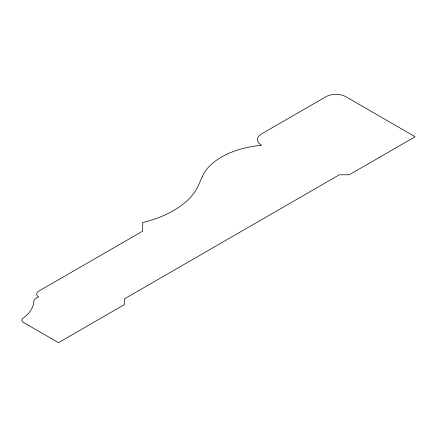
<?xml version="1.0" encoding="UTF-8"?>
<svg xmlns="http://www.w3.org/2000/svg" width="437" height="437" viewBox="0 0 437 437"><rect width="100%" height="100%" fill="white"/><g stroke="black" fill="none" stroke-linecap="round" stroke-linejoin="round"><path stroke-width="0.66" d="M202.407 176.357L198.491 185.239A95.539 55.16 0 0 1 142.697 222.542L142.697 231.124L38.669 291.184A7.003 4.042 0 0 0 38.669 296.903A9.756 5.632 0 0 0 33.884 300.995A49.867 28.787 0 0 1 22.746 318.442A5.566 3.217 0 0 0 23.806 322.643L58.482 342.663L124.376 304.622L124.376 298.903L339.347 174.789L349.256 174.789L415.15 136.743L345.798 96.703A14.011 8.09 0 0 0 325.986 96.703L261.583 133.886A14.011 8.09 0 0 0 261.583 145.324A72.449 41.826 0 0 0 202.407 176.357"/></g></svg>
